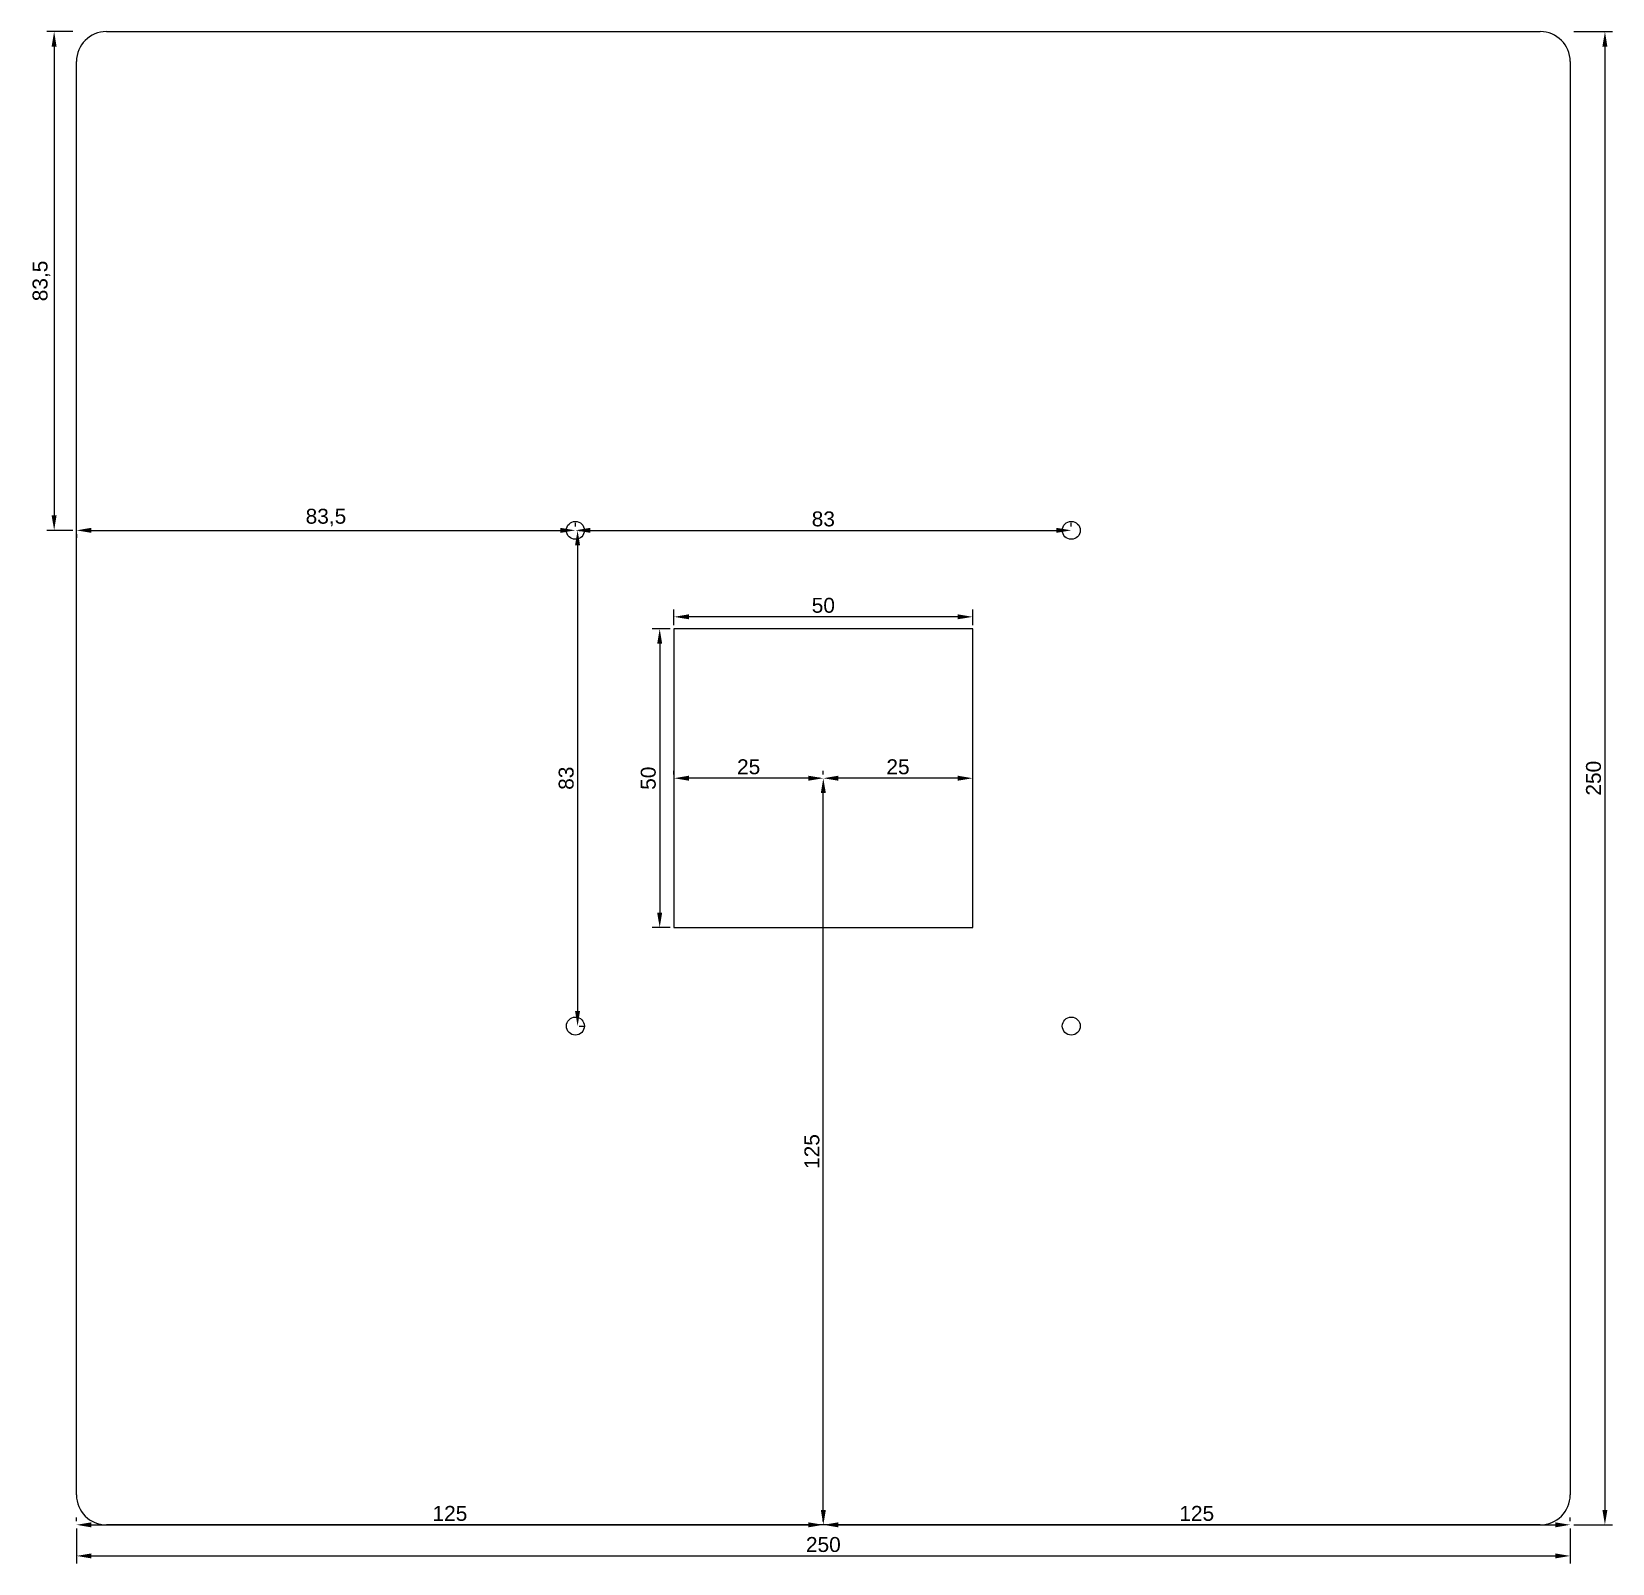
# Model space of a CAD drawing. Header units: millimetres. Extents: x 112 to 377, y 114 to 370.
import ezdxf

# ---------------------------------------------------------------- set-up
doc = ezdxf.new("R2010")
doc.units = ezdxf.units.MM
doc.styles.get("Standard").update_dxf_attribs({"font": 'arial.ttf'})
doc.dimstyles.new('ISO-25', dxfattribs={"dimtxt": 2.5, "dimasz": 2.5, "dimexe": 1.25, "dimexo": 0.625, "dimtad": 1, "dimtxsty": 'Standard', "dimcen": 2.5, "dimadec": 0, "dimazin": 0, "dimtfac": 1, "dimtmove": 0, "dimatfit": 3, "dimfxl": 1, "dimarcsym": 0})

# ---------------------------------------------------------------- blocks, each defined once
blk = doc.blocks.new('*D56')
at = {"color": 0, "lineweight": -2, "transparency": 16777216}
for p, q in [((120, 119.38), (120, 113.54)), ((370, 119.38), (370, 113.54)), ((122.5, 114.79), (367.5, 114.79))]:
    blk.add_line(p, q, dxfattribs=at)
at = {"color": 0, "transparency": 16777216}
for points in [[(122.5, 115.21), (122.5, 114.38), (120, 114.79)], [(367.5, 115.21), (367.5, 114.38), (370, 114.79)]]:
    blk.add_solid(points, dxfattribs=at)
at = {"layer": 'Defpoints', "color": 0, "transparency": 16777216}
for p in [(120, 120), (370, 120), (370, 114.79)]:
    blk.add_point(p, dxfattribs=at)
at = {"color": 0, "transparency": 16777216, "insert": (245, 116.69), "char_height": 2.5, "attachment_point": 5}
blk.add_mtext('250', dxfattribs=at)
blk = doc.blocks.new('*D57')
at = {"color": 0, "lineweight": -2, "transparency": 16777216}
for p, q in [((370.63, 370), (377.07, 370)), ((375.82, 367.5), (375.82, 122.5)), ((370.63, 120), (377.07, 120))]:
    blk.add_line(p, q, dxfattribs=at)
at = {"color": 0, "transparency": 16777216}
for points in [[(375.4, 367.5), (376.23, 367.5), (375.82, 370)], [(375.4, 122.5), (376.23, 122.5), (375.82, 120)]]:
    blk.add_solid(points, dxfattribs=at)
at = {"layer": 'Defpoints', "color": 0, "transparency": 16777216}
for p in [(370, 370), (370, 120), (375.82, 120)]:
    blk.add_point(p, dxfattribs=at)
at = {"color": 0, "transparency": 16777216, "insert": (373.92, 245), "char_height": 2.5, "attachment_point": 5, "rotation": 90}
blk.add_mtext('250', dxfattribs=at)
blk = doc.blocks.new('*D58')
at = {"color": 0, "lineweight": -2, "transparency": 16777216}
for p, q in [((119.38, 370), (115.01, 370)), ((116.26, 367.5), (116.26, 289)), ((119.38, 286.5), (115.01, 286.5))]:
    blk.add_line(p, q, dxfattribs=at)
at = {"color": 0, "transparency": 16777216}
for points in [[(115.84, 367.5), (116.67, 367.5), (116.26, 370)], [(115.84, 289), (116.67, 289), (116.26, 286.5)]]:
    blk.add_solid(points, dxfattribs=at)
at = {"layer": 'Defpoints', "color": 0, "transparency": 16777216}
for p in [(120, 370), (116.26, 286.5), (120, 286.5)]:
    blk.add_point(p, dxfattribs=at)
at = {"color": 0, "transparency": 16777216, "insert": (114.13, 328.25), "char_height": 2.5, "attachment_point": 5, "rotation": 90}
blk.add_mtext('83,5', dxfattribs=at)
blk = doc.blocks.new('*D59')
at = {"color": 0, "lineweight": -2, "transparency": 16777216}
for p, q in [((120, 285.88), (120, 285.25)), ((122.5, 286.5), (201, 286.5)), ((203.5, 287.12), (203.5, 287.75))]:
    blk.add_line(p, q, dxfattribs=at)
at = {"color": 0, "transparency": 16777216}
for points in [[(122.5, 286.92), (122.5, 286.08), (120, 286.5)], [(201, 286.92), (201, 286.08), (203.5, 286.5)]]:
    blk.add_solid(points, dxfattribs=at)
at = {"layer": 'Defpoints', "color": 0, "transparency": 16777216}
for p in [(120, 286.5), (203.5, 286.5), (203.5, 286.5)]:
    blk.add_point(p, dxfattribs=at)
at = {"color": 0, "transparency": 16777216, "insert": (161.75, 288.63), "char_height": 2.5, "attachment_point": 5}
blk.add_mtext('83,5', dxfattribs=at)
blk = doc.blocks.new('*D64')
at = {"color": 0, "lineweight": -2, "transparency": 16777216}
for p, q in [((203.5, 287.12), (203.5, 287.75)), ((206, 286.5), (284, 286.5)), ((286.5, 287.12), (286.5, 287.75))]:
    blk.add_line(p, q, dxfattribs=at)
at = {"color": 0, "transparency": 16777216}
for points in [[(206, 286.92), (206, 286.08), (203.5, 286.5)], [(284, 286.92), (284, 286.08), (286.5, 286.5)]]:
    blk.add_solid(points, dxfattribs=at)
at = {"layer": 'Defpoints', "color": 0, "transparency": 16777216}
for p in [(203.5, 286.5), (286.5, 286.5), (286.5, 286.5)]:
    blk.add_point(p, dxfattribs=at)
at = {"color": 0, "transparency": 16777216, "insert": (245, 288.4), "char_height": 2.5, "attachment_point": 5}
blk.add_mtext('83', dxfattribs=at)
blk = doc.blocks.new('*D66')
at = {"color": 0, "lineweight": -2, "transparency": 16777216}
for p, q in [((204.13, 286.5), (205.12, 286.5)), ((203.87, 284), (203.87, 206)), ((204.13, 203.5), (205.12, 203.5))]:
    blk.add_line(p, q, dxfattribs=at)
at = {"color": 0, "transparency": 16777216}
for points in [[(203.45, 284), (204.28, 284), (203.87, 286.5)], [(203.45, 206), (204.28, 206), (203.87, 203.5)]]:
    blk.add_solid(points, dxfattribs=at)
at = {"layer": 'Defpoints', "color": 0, "transparency": 16777216}
for p in [(203.5, 286.5), (203.5, 203.5), (203.87, 203.5)]:
    blk.add_point(p, dxfattribs=at)
at = {"color": 0, "transparency": 16777216, "insert": (201.97, 245), "char_height": 2.5, "attachment_point": 5, "rotation": 90}
blk.add_mtext('83', dxfattribs=at)
blk = doc.blocks.new('*D73')
at = {"color": 0, "lineweight": -2, "transparency": 16777216}
for p, q in [((120, 120.62), (120, 121.25)), ((122.5, 120), (242.5, 120)), ((245, 120.62), (245, 121.25))]:
    blk.add_line(p, q, dxfattribs=at)
at = {"color": 0, "transparency": 16777216}
for points in [[(122.5, 120.42), (122.5, 119.58), (120, 120)], [(242.5, 120.42), (242.5, 119.58), (245, 120)]]:
    blk.add_solid(points, dxfattribs=at)
at = {"layer": 'Defpoints', "color": 0, "transparency": 16777216}
for p in [(120, 120), (245, 120), (245, 120)]:
    blk.add_point(p, dxfattribs=at)
at = {"color": 0, "transparency": 16777216, "insert": (182.5, 121.9), "char_height": 2.5, "attachment_point": 5}
blk.add_mtext('125', dxfattribs=at)
blk = doc.blocks.new('*D74')
at = {"color": 0, "lineweight": -2, "transparency": 16777216}
for p, q in [((245, 120.62), (245, 121.25)), ((247.5, 120), (367.5, 120)), ((370, 120.62), (370, 121.25))]:
    blk.add_line(p, q, dxfattribs=at)
at = {"color": 0, "transparency": 16777216}
for points in [[(247.5, 120.42), (247.5, 119.58), (245, 120)], [(367.5, 120.42), (367.5, 119.58), (370, 120)]]:
    blk.add_solid(points, dxfattribs=at)
at = {"layer": 'Defpoints', "color": 0, "transparency": 16777216}
for p in [(245, 120), (370, 120), (370, 120)]:
    blk.add_point(p, dxfattribs=at)
at = {"color": 0, "transparency": 16777216, "insert": (307.5, 121.9), "char_height": 2.5, "attachment_point": 5}
blk.add_mtext('125', dxfattribs=at)
blk = doc.blocks.new('*D75')
at = {"color": 0, "lineweight": -2, "transparency": 16777216}
for p, q in [((244.38, 245), (243.75, 245)), ((245, 122.5), (245, 242.5)), ((244.38, 120), (243.75, 120))]:
    blk.add_line(p, q, dxfattribs=at)
at = {"color": 0, "transparency": 16777216}
for points in [[(244.58, 242.5), (245.42, 242.5), (245, 245)], [(244.58, 122.5), (245.42, 122.5), (245, 120)]]:
    blk.add_solid(points, dxfattribs=at)
at = {"layer": 'Defpoints', "color": 0, "transparency": 16777216}
for p in [(245, 245), (245, 245), (245, 120)]:
    blk.add_point(p, dxfattribs=at)
at = {"color": 0, "transparency": 16777216, "insert": (243.1, 182.5), "char_height": 2.5, "attachment_point": 5, "rotation": 90}
blk.add_mtext('125', dxfattribs=at)
blk = doc.blocks.new('*D77')
at = {"color": 0, "lineweight": -2, "transparency": 16777216}
for p, q in [((220, 245.63), (220, 246.25)), ((245, 245.63), (245, 246.25)), ((242.5, 245), (222.5, 245))]:
    blk.add_line(p, q, dxfattribs=at)
at = {"color": 0, "transparency": 16777216}
for points in [[(222.5, 245.42), (222.5, 244.58), (220, 245)], [(242.5, 245.42), (242.5, 244.58), (245, 245)]]:
    blk.add_solid(points, dxfattribs=at)
at = {"layer": 'Defpoints', "color": 0, "transparency": 16777216}
for p in [(220, 245), (220, 245), (245, 245)]:
    blk.add_point(p, dxfattribs=at)
at = {"color": 0, "transparency": 16777216, "insert": (232.5, 246.9), "char_height": 2.5, "attachment_point": 5}
blk.add_mtext('25', dxfattribs=at)
blk = doc.blocks.new('*D78')
at = {"color": 0, "lineweight": -2, "transparency": 16777216}
for p, q in [((245, 245.63), (245, 246.25)), ((270, 245.63), (270, 246.25)), ((267.5, 245), (247.5, 245))]:
    blk.add_line(p, q, dxfattribs=at)
at = {"color": 0, "transparency": 16777216}
for points in [[(247.5, 245.42), (247.5, 244.58), (245, 245)], [(267.5, 245.42), (267.5, 244.58), (270, 245)]]:
    blk.add_solid(points, dxfattribs=at)
at = {"layer": 'Defpoints', "color": 0, "transparency": 16777216}
for p in [(245, 245), (245, 245), (270, 245)]:
    blk.add_point(p, dxfattribs=at)
at = {"color": 0, "transparency": 16777216, "insert": (257.5, 246.9), "char_height": 2.5, "attachment_point": 5}
blk.add_mtext('25', dxfattribs=at)
blk = doc.blocks.new('*D79')
at = {"color": 0, "lineweight": -2, "transparency": 16777216}
for p, q in [((220, 270.63), (220, 273.27)), ((270, 270.63), (270, 273.27)), ((267.5, 272.02), (222.5, 272.02))]:
    blk.add_line(p, q, dxfattribs=at)
at = {"color": 0, "transparency": 16777216}
for points in [[(222.5, 272.44), (222.5, 271.61), (220, 272.02)], [(267.5, 272.44), (267.5, 271.61), (270, 272.02)]]:
    blk.add_solid(points, dxfattribs=at)
at = {"layer": 'Defpoints', "color": 0, "transparency": 16777216}
for p in [(220, 272.02), (220, 270), (270, 270)]:
    blk.add_point(p, dxfattribs=at)
at = {"color": 0, "transparency": 16777216, "insert": (245, 273.93), "char_height": 2.5, "attachment_point": 5}
blk.add_mtext('50', dxfattribs=at)
blk = doc.blocks.new('*D80')
at = {"color": 0, "lineweight": -2, "transparency": 16777216}
for p, q in [((219.38, 270), (216.36, 270)), ((217.61, 267.5), (217.61, 222.5)), ((219.38, 220), (216.36, 220))]:
    blk.add_line(p, q, dxfattribs=at)
at = {"color": 0, "transparency": 16777216}
for points in [[(217.19, 267.5), (218.03, 267.5), (217.61, 270)], [(217.19, 222.5), (218.03, 222.5), (217.61, 220)]]:
    blk.add_solid(points, dxfattribs=at)
at = {"layer": 'Defpoints', "color": 0, "transparency": 16777216}
for p in [(220, 270), (217.61, 220), (220, 220)]:
    blk.add_point(p, dxfattribs=at)
at = {"color": 0, "transparency": 16777216, "insert": (215.71, 245), "char_height": 2.5, "attachment_point": 5, "rotation": 90}
blk.add_mtext('50', dxfattribs=at)

msp = doc.modelspace()

# ---------------------------------------------------------------- linework, layer by layer
for p, q in [((125, 370), (365, 370)), ((120, 270), (120, 365)), ((370, 365), (370, 125)), ((120, 125), (120, 270)), ((220, 245), (220, 220)), ((365, 120), (125, 120))]:
    msp.add_line(p, q)
msp.add_lwpolyline([(220, 220), (270, 220), (270, 270), (220, 270)], close=True)
for centre in [(203.5, 286.5), (286.5, 286.5), (203.5, 203.5), (286.5, 203.5)]:
    msp.add_circle(centre, 1.5)
for centre, start, end in [((125, 365), 90, 180), ((365, 365), 0, 90), ((125, 125), 180, 270), ((365, 125), 270, 0)]:
    msp.add_arc(centre, 5, start, end)

# ---------------------------------------------------------------- dimensions: what is measured, and where the dimension line sits
for base, p1, p2, picture, middle in [((116.256, 286.5), (120, 370), (120, 286.5), '*D58', (114.129, 328.25)), ((375.817, 120), (370, 370), (370, 120), '*D57', (373.915, 245)), ((203.868, 203.5), (203.5, 286.5), (203.5, 203.5), '*D66', (201.965, 245)), ((217.611, 220), (220, 270), (220, 220), '*D80', (215.71, 245)), ((245, 245), (245, 120), (245, 245), '*D75', (243.099, 182.5))]:
    dim = msp.add_linear_dim(base=base, p1=p1, p2=p2, angle=90, dimstyle='ISO-25')
    dim.commit()
    dim.dimension.update_dxf_attribs({"geometry": picture, "text_midpoint": middle})
for base, p1, p2, picture, middle in [((203.5, 286.5), (120, 286.5), (203.5, 286.5), '*D59', (161.75, 288.627)), ((286.5, 286.5), (203.5, 286.5), (286.5, 286.5), '*D64', (245, 288.402)), ((220, 272.024), (270, 270), (220, 270), '*D79', (245, 273.926)), ((220, 245), (245, 245), (220, 245), '*D77', (232.5, 246.901)), ((245, 245), (270, 245), (245, 245), '*D78', (257.5, 246.901)), ((245, 120), (120, 120), (245, 120), '*D73', (182.5, 121.901)), ((370, 120), (245, 120), (370, 120), '*D74', (307.5, 121.901)), ((370, 114.793), (120, 120), (370, 120), '*D56', (245, 116.695))]:
    dim = msp.add_linear_dim(base=base, p1=p1, p2=p2, dimstyle='ISO-25')
    dim.commit()
    dim.dimension.update_dxf_attribs({"geometry": picture, "text_midpoint": middle})

doc.saveas('drawing.dxf')
